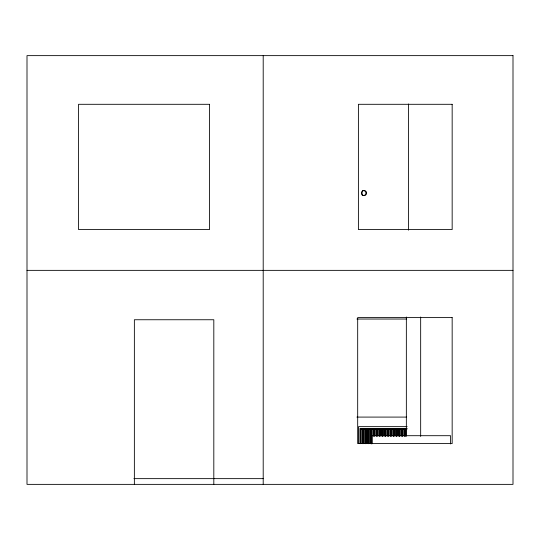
<?xml version="1.0" encoding="UTF-8"?>
<svg xmlns="http://www.w3.org/2000/svg" width="540" height="540" viewBox="0 0 540 540"><rect width="100%" height="100%" fill="white"/><g stroke="black" fill="none" stroke-linecap="round" stroke-linejoin="round"><path stroke-width="0.81" d="M360.349 443.705L360.349 428.787L360.848 429.287L362.495 428.787L362.495 443.705M363.157 443.705L363.157 428.787L363.656 429.287L365.303 428.787L365.303 443.705M365.965 443.705L365.965 428.787L366.464 429.287L368.111 428.787L368.111 443.705M368.773 443.705L368.773 428.787L369.272 429.287L370.919 428.787L370.919 443.705M371.581 443.705L371.581 428.787L372.08 429.287L373.727 428.787L373.727 436.246M374.389 436.246L374.389 428.787L374.888 429.287L376.535 428.787L376.535 436.246M377.197 436.246L377.197 428.787L377.696 429.287L379.343 428.787L379.343 436.246M380.005 436.246L380.005 428.787L380.504 429.287L382.151 428.787L382.151 436.246M382.813 436.246L382.813 428.787L383.312 429.287L384.959 428.787L384.959 436.246M385.621 436.246L385.621 428.787L386.12 429.287L387.767 428.787L387.767 436.246M388.429 436.246L388.429 428.787L388.928 429.287L390.575 428.787L390.575 436.246M391.237 436.246L391.237 428.787L391.736 429.287L393.383 428.787L393.383 436.246M394.045 436.246L394.045 428.787L394.544 429.287L396.191 428.787L396.191 436.246M396.853 436.246L396.853 428.787L397.352 429.287L398.999 428.787L398.999 436.246M399.661 436.246L399.661 428.787L400.16 429.287L401.807 428.787L401.807 436.246M402.469 436.246L402.469 428.787L402.968 429.287L404.615 428.787L404.615 436.246M27 270.358L513 270.358M356.906 319.032L406.667 319.032M356.906 417.089L406.667 417.089M407.14 426.64L358.56 426.64L358.56 443.286M407.201 428.429L359.991 428.429L359.991 443.293M360.349 428.787L362.495 428.787M363.157 428.787L365.303 428.787M365.965 428.787L368.111 428.787M368.773 428.787L370.919 428.787M371.581 428.787L373.727 428.787M374.389 428.787L376.535 428.787M377.197 428.787L379.343 428.787M380.005 428.787L382.151 428.787M382.813 428.787L384.959 428.787M385.621 428.787L387.767 428.787M388.429 428.787L390.575 428.787M391.237 428.787L393.383 428.787M394.045 428.787L396.191 428.787M396.853 428.787L398.999 428.787M399.661 428.787L401.807 428.787M402.469 428.787L404.615 428.787M405.277 436.246L405.277 428.787L406.708 428.787M405.277 428.787L406.924 429.287M133.906 478.643L263.203 478.643M450.536 443.954L450.536 435.699L371.804 435.699L371.804 443.954M420.667 317.007L420.667 436.435M408.496 103.964L408.496 230.182M406.35 317.007L406.35 436.293M405.776 429.287L405.776 435.881M404.973 428.429L404.973 435.861M404.919 428.429L404.919 435.861M404.116 429.287L404.116 435.881M402.968 429.287L402.968 435.881M401.308 429.287L401.308 435.881M400.16 429.287L400.16 435.881M399.357 428.429L399.357 435.861M399.303 428.429L399.303 435.861M398.5 429.287L398.5 435.881M397.352 429.287L397.352 435.881M396.549 428.429L396.549 435.861M396.495 428.429L396.495 435.861M395.692 429.287L395.692 435.881M394.544 429.287L394.544 435.881M393.741 428.429L393.741 435.861M393.687 428.429L393.687 435.861M392.884 429.287L392.884 435.881M391.736 429.287L391.736 435.881M390.076 429.287L390.076 435.881M388.928 429.287L388.928 435.881M388.125 428.429L388.125 435.861M388.071 428.429L388.071 435.861M387.268 429.287L387.268 435.881M386.12 429.287L386.12 435.881M385.317 428.429L385.317 435.861M385.263 428.429L385.263 435.861M384.46 429.287L384.46 435.881M383.312 429.287L383.312 435.881M381.652 429.287L381.652 435.881M380.504 429.287L380.504 435.881M379.647 428.429L379.701 435.861M378.844 429.287L378.844 435.881M377.696 429.287L377.696 435.881M376.839 428.429L376.893 435.861M376.036 429.287L376.036 435.881M374.888 429.287L374.888 435.881M374.085 428.429L374.031 435.861M373.228 429.287L373.228 435.881M372.08 429.287L372.08 443.3M371.223 428.429L371.277 443.293M370.42 429.287L370.42 443.3M369.272 429.287L369.272 443.3M368.415 428.429L368.469 443.293M367.612 429.287L367.612 443.3M366.464 429.287L366.464 443.3M365.607 428.429L365.661 443.293M364.804 429.287L364.804 443.3M363.656 429.287L363.656 443.3M362.853 428.429L362.799 443.293M361.996 429.287L361.996 443.3M361.976 191.579L361.976 194.933M360.848 429.287L360.848 443.3M263.203 55.634L263.203 484.367M213.813 484.367L213.813 319.748L134.365 319.748L134.365 484.367M362.34 190.789A2.504 2.504 0 0 1 365.911 192.935A2.504 2.504 0 0 1 362.563 195.413M513 55.634L27 55.634L27 484.367L513 484.367L513 55.634M209.52 104.301L78.536 104.301L78.536 229.561L209.52 229.561L209.52 104.301M452.162 104.301L358.398 104.301L358.398 229.561L452.162 229.561L452.162 104.301M452.162 317.601L357.683 317.601L357.683 443.57L452.162 443.57L452.162 317.601M402.165 435.861L402.165 428.429L402.111 435.861M390.933 435.861L390.933 428.429L390.879 435.861M382.509 435.861L382.509 428.429L382.455 435.861M362.488 194.954A2.504 2.504 0 0 0 366.586 193.523A2.504 2.504 0 0 0 363.299 190.688A2.504 2.504 0 0 0 362.488 194.954"/></g></svg>
